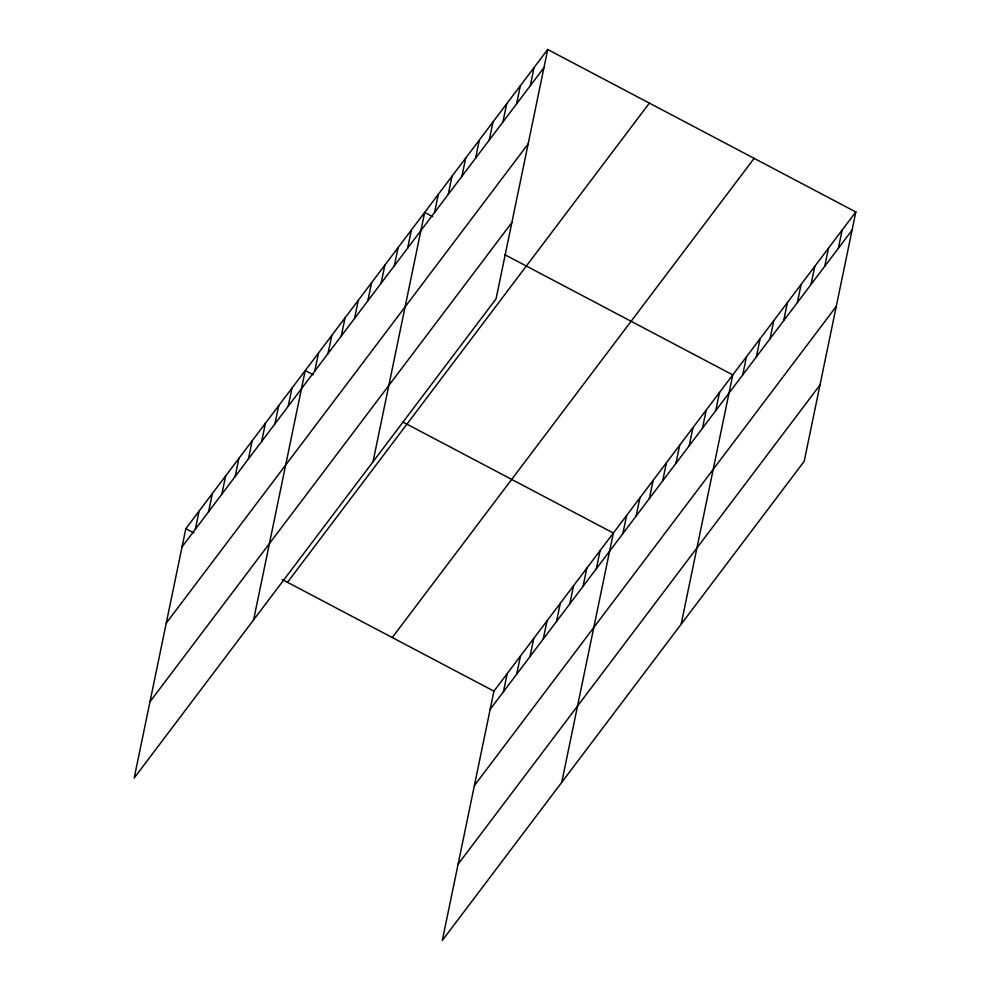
<?xml version="1.0" encoding="UTF-8"?>
<svg xmlns="http://www.w3.org/2000/svg" width="990" height="990" viewBox="0 0 990 990"><rect width="100%" height="100%" fill="white"/><g stroke="black" fill="none" stroke-linecap="round" stroke-linejoin="round"><path stroke-width="1.49" d="M547.705 49.5L185.811 528.685L134.182 778.029L496.064 298.844L547.705 49.5L855.818 211.971L804.189 461.315L442.295 940.5L493.936 691.156L855.818 211.971M195.327 529.279L199.089 511.112M208.593 511.719L212.355 493.552M221.859 494.146L225.621 475.98M235.125 476.574L238.887 458.407M248.403 459.001L252.165 440.835M261.669 441.429L265.431 423.262M274.935 423.856L278.697 405.702M288.201 406.296L291.963 388.13M253.601 619.901L305.242 370.557L313.261 374.789M314.746 371.151L318.508 352.985M328.012 353.579L331.774 335.412M341.278 336.006L345.04 317.839M354.556 318.446L358.318 300.279M367.822 300.873L371.584 282.707M381.088 283.301L384.85 265.134M394.354 265.728L398.116 247.562M407.632 248.156L411.394 229.989M373.02 461.761L424.661 212.429L432.692 216.662M434.573 212.491L438.335 194.325M448.235 194.387L451.997 176.22M461.909 176.282L465.671 158.115M475.584 158.177L479.346 140.011M489.258 140.073L493.02 121.906M502.92 121.968L506.682 103.814M516.594 103.876L520.356 85.709M530.269 85.771L534.031 67.605M503.44 691.75L507.202 673.596M516.706 674.19L520.468 656.024M529.984 656.618L533.746 638.451M543.25 639.045L547.012 620.879M556.516 621.472L560.278 603.306M569.782 603.9L573.544 585.734M583.061 586.34L586.822 568.173M596.327 568.767L600.089 550.601M561.726 782.372L613.355 533.028L402.905 422.049M622.859 533.622L626.62 515.456M636.137 516.05L639.899 497.883M649.403 498.49L653.165 480.323M662.669 480.917L666.431 462.751M675.935 463.345L679.697 445.178M689.213 445.772L692.975 427.606M702.479 428.2L706.241 410.033M715.745 410.627L719.507 392.461M681.145 624.232L732.773 374.901L504.937 254.752M742.686 374.963L746.448 356.796M756.36 356.858L760.122 338.691M770.034 338.753L773.796 320.587M783.696 320.649L787.458 302.482M797.371 302.544L801.133 284.377M811.045 284.452L814.807 266.285M824.72 266.347L828.482 248.181M838.382 248.243L842.144 230.076M182.049 546.851L543.943 67.666M166.258 623.143L528.14 143.958M149.985 701.737L511.867 222.552M287.496 582.306L649.378 103.121M392.25 637.548L754.145 158.351M490.174 709.323L852.056 230.138M474.371 785.615L836.253 306.43M458.098 864.208L819.98 385.023M185.811 528.685L193.842 532.917M282.15 579.484L493.936 691.156"/></g></svg>
